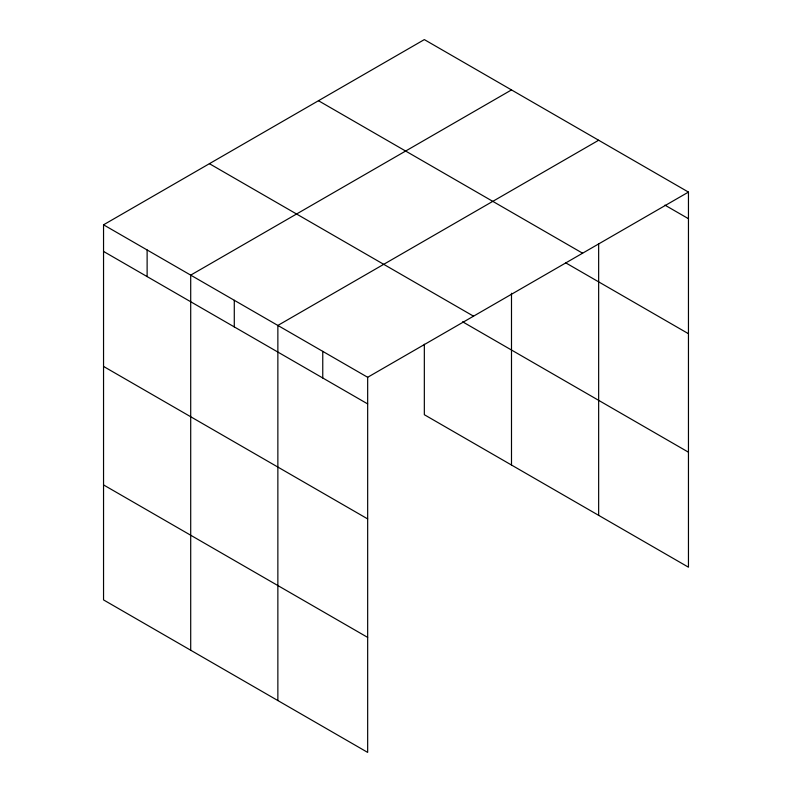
<?xml version="1.0" encoding="UTF-8"?>
<svg xmlns="http://www.w3.org/2000/svg" width="792" height="792" viewBox="0 0 792 792"><rect width="100%" height="100%" fill="white"/><g stroke="black" fill="none" stroke-linecap="round" stroke-linejoin="round"><path stroke-width="1.19" d="M598.653 243.53L598.653 515.344M103.544 224.809L367.666 377.289L367.666 752.4L103.544 599.91L103.544 224.809L424.334 39.6L688.456 192.09L688.456 567.191L424.334 414.711L424.334 344.223M511.493 89.922L190.704 275.131L190.704 650.232M598.653 140.243L277.863 325.443L277.863 700.554M367.666 377.289L688.456 192.09M664.933 205.128L688.456 218.701M318.473 100.723L582.595 253.202M565.706 262.835L688.456 333.709M209.405 163.687L473.527 316.176M462.607 321.8L688.456 452.192M103.544 251.43L367.666 403.91M103.544 366.429L367.666 518.909M103.544 484.912L367.666 637.402M511.493 293.248L511.493 465.023M322.76 351.371L322.76 377.992M234.284 300.287L234.284 326.908M147.124 249.965L147.124 276.586"/></g></svg>
